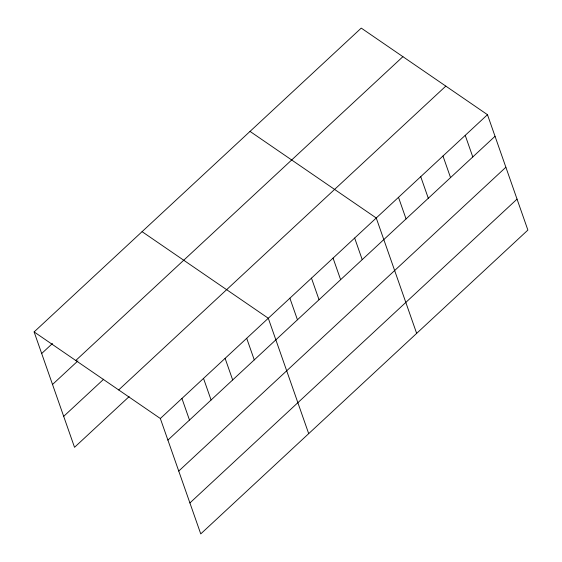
<?xml version="1.0" encoding="UTF-8"?>
<svg xmlns="http://www.w3.org/2000/svg" width="562" height="562" viewBox="0 0 562 562"><rect width="100%" height="100%" fill="white"/><g stroke="black" fill="none" stroke-linecap="round" stroke-linejoin="round"><path stroke-width="0.84" d="M34.12 331.924L361.254 28.1L487.472 114.69L527.88 230.076L200.746 533.9L160.339 418.507L34.12 331.924L74.528 447.31L129.141 396.589M41.679 353.519L52.477 343.494M75.772 360.495L402.905 56.671M52.519 384.471L77.921 360.881M63.689 416.358L103.696 379.202M118.687 389.937L445.821 86.112M160.339 418.507L487.472 114.69M167.905 440.102L495.031 136.285M178.744 471.054L505.87 167.237M189.907 502.948L517.04 199.124M250.027 131.403L376.245 217.986L416.653 333.378M142.074 231.663L268.292 318.247L308.7 433.639M465.224 135.351L472.79 156.946M442.982 156.004L450.541 177.599M420.734 176.665L428.3 198.26M398.493 197.325L406.052 218.92M354.657 238.042L362.216 259.637M333.062 258.091L340.628 279.686M311.474 278.141L319.04 299.743M289.887 298.197L297.446 319.792M246.704 338.303L254.263 359.898M225.109 358.352L232.675 379.947M203.521 378.409L211.08 400.003M181.933 398.458L189.492 420.053"/></g></svg>
